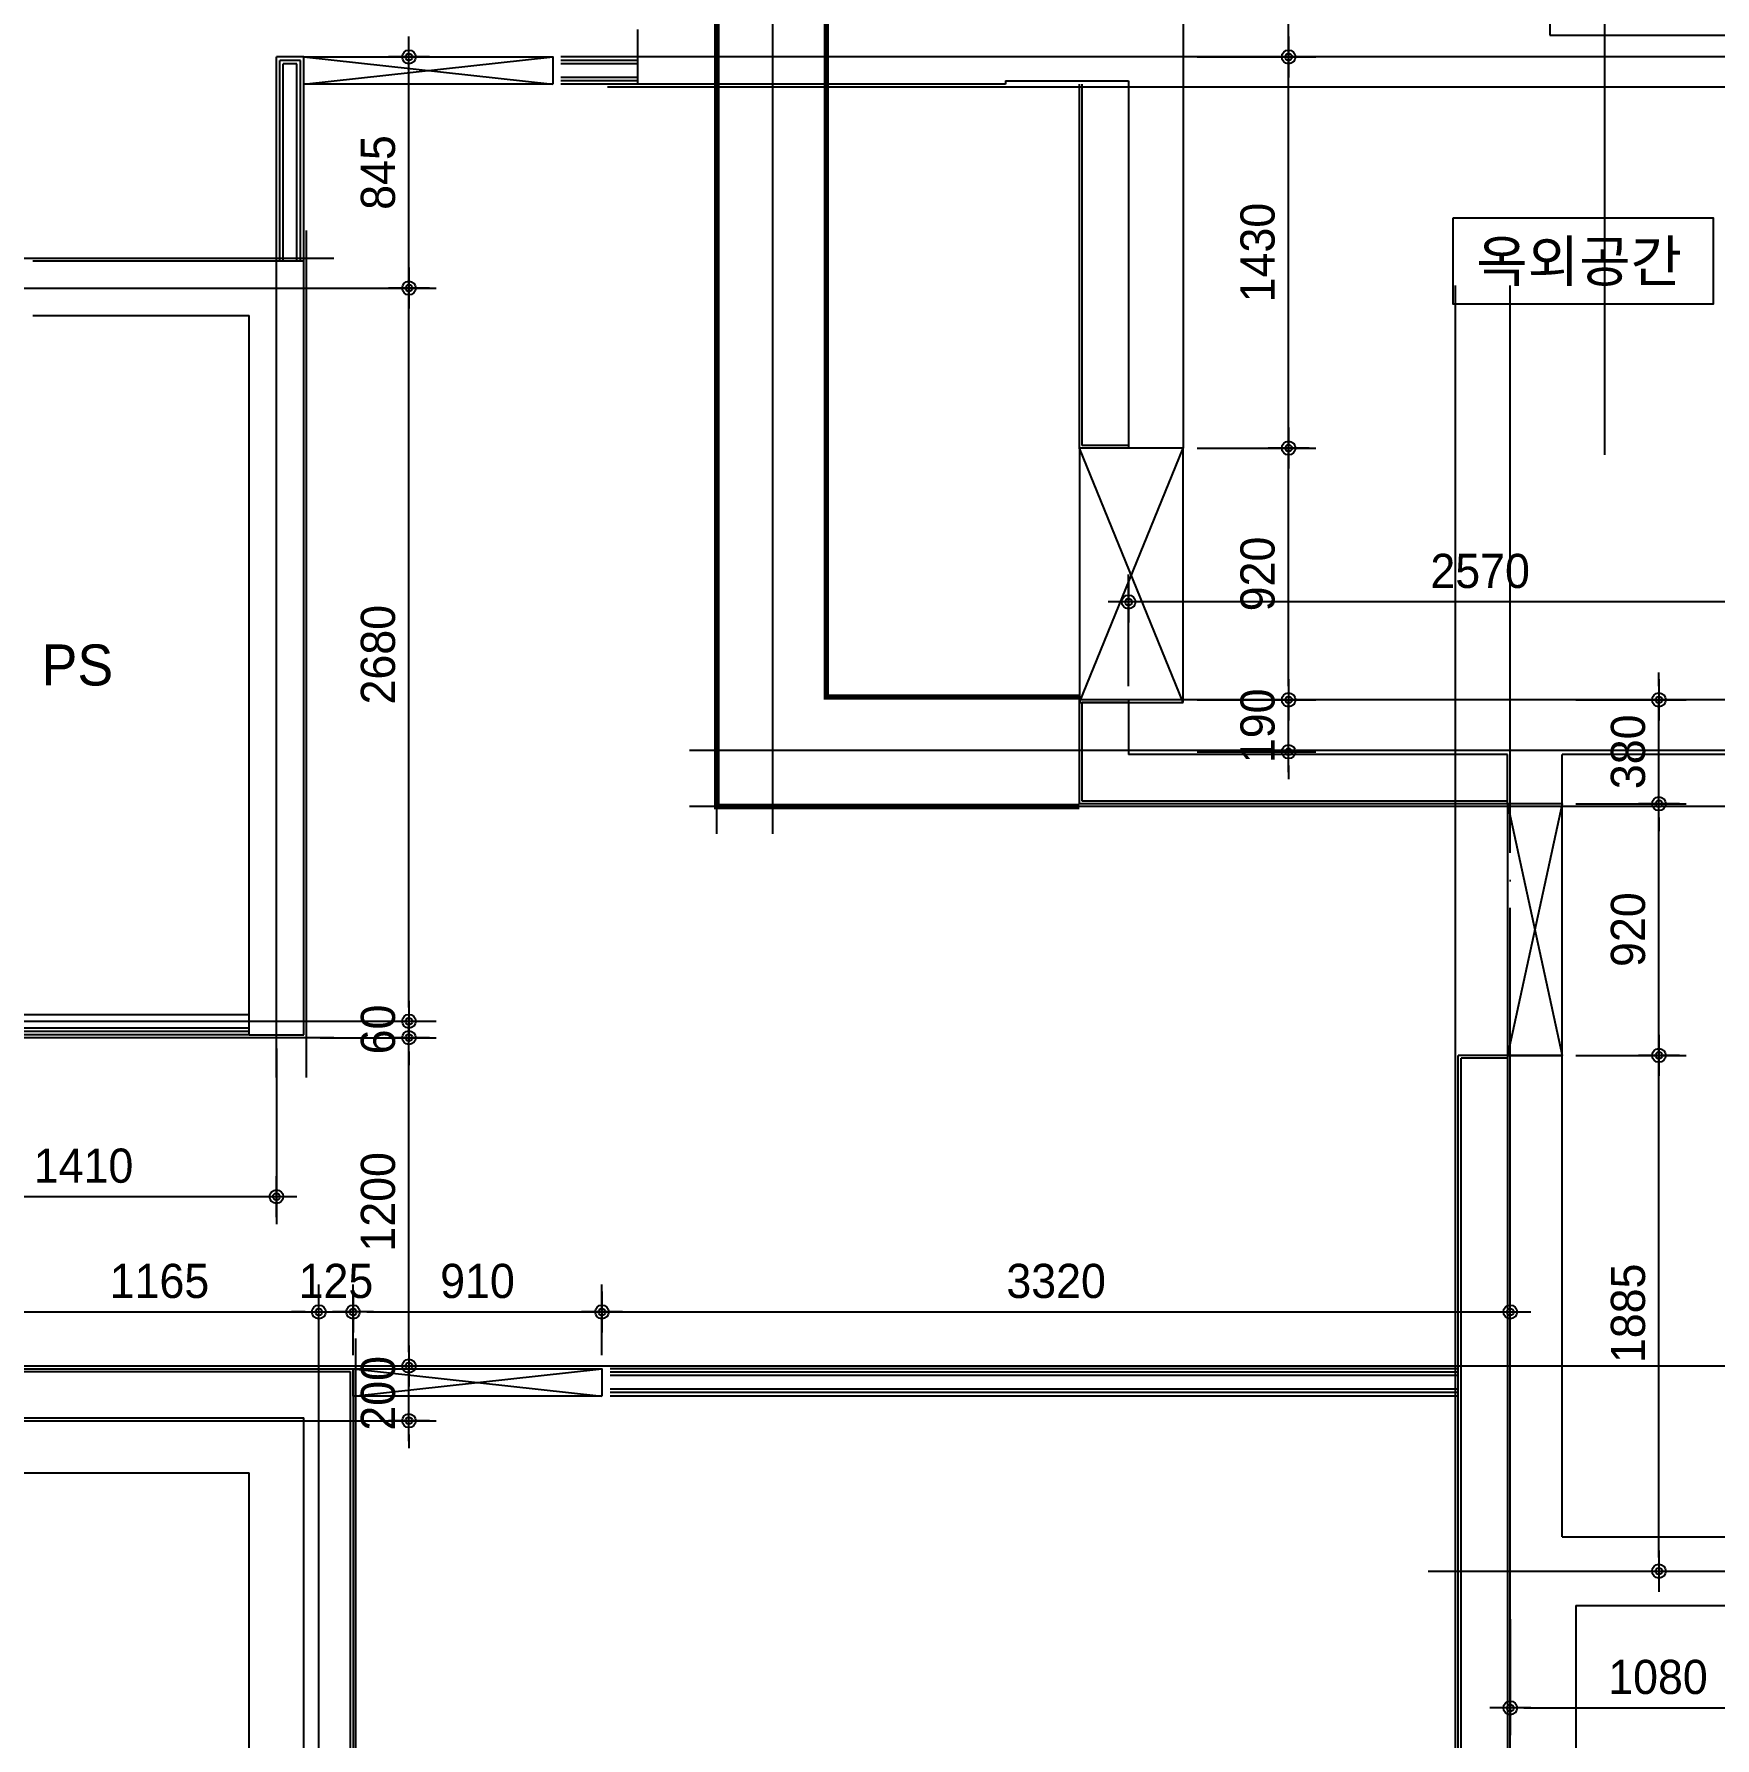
# Model space of a CAD drawing. Header units: millimetres. Extents: x 0 to 92204, y -190080 to 23760.
# Drawn here: x 75107 to 81251, y -90558 to -84330 of the extents above; entities that cross this region are included whole.
import ezdxf
from ezdxf.enums import TextEntityAlignment as Align
from ezdxf.xclip import XClip

# ---------------------------------------------------------------- set-up
doc = ezdxf.new("R2010")
doc.units = ezdxf.units.MM
doc.header["$LTSCALE"] = 100
doc.header["$XCLIPFRAME"] = 0
for name, pattern in [('AUDIT_D_220706163347-0', [0]), ('CEN', [62, 60, -1, 0, -1]), ('HIDDEN', [9.525, 6.35, -3.175])]:
    doc.linetypes.add(name, pattern=pattern)
doc.layers.get('defpoints').update_dxf_attribs({"color": 139})
for name, color, linetype in [('AA-XXXX-DIMS', 7, 'Continuous'), ('CEN_CON', 1, 'CEN'), ('CEN_WALL', 12, 'CEN'), ('CONC', 2, 'Continuous'), ('DIM', 7, 'AUDIT_D_220706163347-0'), ('ELE3_CON', 7, 'Continuous'), ('MC', 135, 'Continuous'), ('ROM', 7, 'AUDIT_D_220706163347-0'), ('WAL_DRY', 7, 'Continuous'), ('실명', 3, 'AUDIT_D_220706163347-0'), ('실명박스', 7, 'AUDIT_D_220706163347-0'), ('창호-open', 4, 'Continuous'), ('확장', 8, 'HIDDEN')]:
    doc.layers.add(name, color=color, linetype=linetype)
doc.styles.add('HAUD01', font='Dotum.ttf')
doc.styles.add('돋움', font='Dotum.ttf')
doc.dimstyles.new('내부100', dxfattribs={"dimscale": 50, "dimtxt": 2.5, "dimasz": 1, "dimexe": 2, "dimexo": 1, "dimgap": 1, "dimtad": 1, "dimdec": 0, "dimzin": 0, "dimdsep": 46, "dimtxsty": '돋움', "dimblk1": 'DIMDOT', "dimblk2": 'DIMDOT', "dimsah": 1, "dimcen": 0.09, "dimdle": 2, "dimclrd": 7, "dimclre": 7, "dimclrt": 3, "dimadec": 0, "dimazin": 0, "dimtfac": 1, "dimtdec": 0, "dimtix": 1, "dimtmove": 2, "dimatfit": 3, "dimldrblk": 'DIMDOT', "dimfxl": 1, "dimtolj": 1, "dimtzin": 0, "dimarcsym": 0})

# ---------------------------------------------------------------- blocks, each defined once
blk = doc.blocks.new('U-121B(확장)1', base_point=(292391.8, -178477.8))
at = {"layer": 'CEN_CON'}
for p, q in [((315426.8, -163222.8), (315426.8, -171122.8)), ((317561.8, -169667.8), (311781.8, -169667.8)), ((310571.8, -173397.8), (310571.8, -170302.8)), ((309131.8, -170512.8), (310781.8, -170512.8)), ((315081.8, -178777.8), (315081.8, -170502.8)), ((310726.8, -178777.8), (310726.8, -174352.8)), ((314781.8, -175202.8), (317561.8, -175202.8))]:
    blk.add_line(p, q, dxfattribs=at)
at = {"layer": 'CEN_WALL'}
for p, q in [((312386.8, -172507.8), (312386.8, -163222.8)), ((317561.8, -172202.8), (312081.8, -172202.8)), ((309061.8, -173192.8), (310780.8, -173192.8)), ((306311.8, -174652.8), (310826.8, -174652.8))]:
    blk.add_line(p, q, dxfattribs=at)
at = {"layer": 'CONC'}
for p, q in [((313886.8, -169107.8), (313886.8, -171097.8)), ((311891.8, -169567.8), (311891.8, -169767.8)), ((313236.8, -169767.8), (311891.8, -169767.8)), ((313236.8, -169754.8), (313686.8, -169754.8)), ((313236.8, -169754.8), (313236.8, -169767.8)), ((313686.8, -169754.8), (313686.8, -171097.8)), ((309681.8, -170412.8), (310671.8, -170412.8)), ((310671.8, -173242.8), (310671.8, -170412.8)), ((309681.8, -170612.8), (310471.8, -170612.8)), ((310471.8, -173242.8), (310471.8, -170612.8)), ((313886.8, -171097.8), (313686.8, -171097.8)), ((313686.8, -172017.8), (313686.8, -172217.8)), ((313886.8, -172017.8), (313686.8, -172017.8)), ((317261.8, -172017.8), (313886.8, -172017.8)), ((315071.8, -172217.8), (313686.8, -172217.8)), ((315071.8, -172397.8), (315071.8, -172217.8)), ((317061.8, -172217.8), (315271.8, -172217.8)), ((315271.8, -172397.8), (315271.8, -172217.8)), ((315271.8, -172397.8), (315071.8, -172397.8)), ((310471.8, -173242.8), (310671.8, -173242.8)), ((315071.8, -173317.8), (315071.8, -177827.8)), ((315271.8, -173317.8), (315071.8, -173317.8)), ((315271.8, -175077.8), (315271.8, -173317.8)), ((309561.8, -174642.8), (310671.8, -174642.8)), ((310671.8, -177827.8), (310671.8, -174642.8)), ((309561.8, -174842.8), (310471.8, -174842.8)), ((310471.8, -178027.8), (310471.8, -174842.8)), ((315271.8, -175077.8), (316161.8, -175077.8)), ((315321.8, -175327.8), (316161.8, -175327.8)), ((315321.8, -175327.8), (315321.8, -178027.8))]:
    blk.add_line(p, q, dxfattribs=at)
at = {"layer": 'ELE3_CON'}
for p, q in [((315226.8, -163397.8), (315226.8, -169587.8)), ((315226.8, -169587.8), (317061.8, -169587.8))]:
    blk.add_line(p, q, dxfattribs=at)
at = {"layer": 'MC'}
for p, q in [((312181.8, -172507.8), (312181.8, -163322.8)), ((317561.8, -169777.8), (311781.8, -169777.8)), ((310681.8, -173397.8), (310681.8, -170302.8)), ((309131.8, -170402.8), (310781.8, -170402.8)), ((314881.8, -178777.8), (314881.8, -170502.8)), ((317561.8, -172407.8), (312081.8, -172407.8)), ((310781.8, -173252.8), (306726.8, -173252.8)), ((310861.8, -178777.8), (310861.8, -174352.8)), ((306726.8, -174452.8), (317561.8, -174452.8))]:
    blk.add_line(p, q, dxfattribs=at)
at = {"layer": 'WAL_DRY'}
for p, q in [((310571.8, -170412.8), (310571.8, -169667.8)), ((310671.8, -169667.8), (310571.8, -169667.8)), ((310584.3, -170412.8), (310584.3, -169680.3)), ((310659.3, -169680.3), (310584.3, -169680.3)), ((310596.8, -170412.8), (310596.8, -169692.8)), ((310646.8, -169692.8), (310596.8, -169692.8)), ((310646.8, -170412.8), (310646.8, -169692.8)), ((310659.3, -170412.8), (310659.3, -169680.3)), ((310671.8, -170412.8), (310671.8, -169667.8)), ((311891.8, -169667.8), (311611.8, -169667.8)), ((311891.8, -169680.3), (311611.8, -169680.3)), ((311891.8, -169692.8), (311611.8, -169692.8)), ((311891.8, -169742.8), (311611.8, -169742.8)), ((311891.8, -169755.3), (311611.8, -169755.3)), ((311891.8, -169767.8), (311611.8, -169767.8)), ((313506.8, -171097.8), (313506.8, -169767.8)), ((313516.8, -171087.8), (313516.8, -169767.8)), ((313686.8, -171097.8), (313506.8, -171097.8)), ((313686.8, -171087.8), (313516.8, -171087.8)), ((313506.8, -172397.8), (313506.8, -172017.8)), ((313686.8, -172017.8), (313506.8, -172017.8)), ((313686.8, -172027.8), (313516.8, -172027.8)), ((313516.8, -172387.8), (313516.8, -172027.8)), ((315071.8, -172387.8), (313516.8, -172387.8)), ((315071.8, -172397.8), (313506.8, -172397.8)), ((309216.8, -173167.8), (310471.8, -173167.8)), ((310471.8, -173217.8), (307681.8, -173217.8)), ((310471.8, -173230.3), (307681.8, -173230.3)), ((310471.8, -173242.8), (307681.8, -173242.8)), ((314891.8, -177647.8), (314891.8, -173317.8)), ((315071.8, -173317.8), (314891.8, -173317.8)), ((314901.8, -177657.8), (314901.8, -173327.8)), ((315071.8, -173327.8), (314901.8, -173327.8)), ((309546.8, -174462.8), (310851.8, -174462.8)), ((309546.8, -174472.8), (310841.8, -174472.8)), ((310841.8, -174472.8), (310841.8, -177657.8)), ((310851.8, -174462.8), (310851.8, -177647.8)), ((314891.8, -174462.8), (311791.8, -174462.8)), ((314891.8, -174475.3), (311791.8, -174475.3)), ((314891.8, -174487.8), (311791.8, -174487.8)), ((314891.8, -174537.8), (311791.8, -174537.8)), ((314891.8, -174550.3), (311791.8, -174550.3)), ((314891.8, -174562.8), (311791.8, -174562.8))]:
    blk.add_line(p, q, dxfattribs=at)
at = {"layer": '확장', "ltscale": 0.5, "const_width": 20}
for points in [[(312181.8, -164107.8), (312181.8, -172407.8), (313506.8, -172407.8)], [(312581.8, -164107.8), (312581.8, -172007.8), (313506.8, -172007.8)]]:
    blk.add_lwpolyline(points, dxfattribs=at)
blk = doc.blocks.new('DIMDOT')
at = {"layer": 'AA-XXXX-DIMS'}
for p, q in [((0, -1.5), (0, 1.5)), ((-1.5, 0), (1.5, 0))]:
    blk.add_line(p, q, dxfattribs=at)
for radius in [0.5, 0.25]:
    blk.add_circle((0, 0), radius, dxfattribs=at)
blk = doc.blocks.new('*D943')
at = {"layer": 'defpoints', "color": 0, "transparency": 16777216}
for p in [(80502.8, -90073.4), (81582.8, -90073.4), (81582.8, -90448.4)]:
    blk.add_point(p, dxfattribs=at)
at = {"layer": 'DIM', "color": 7, "lineweight": -2, "transparency": 16777216}
for p, q in [((80502.8, -90123.4), (80502.8, -90548.4)), ((81582.8, -90123.4), (81582.8, -90548.4)), ((80552.8, -90448.4), (81532.8, -90448.4))]:
    blk.add_line(p, q, dxfattribs=at)
at = {"layer": 'DIM', "color": 7, "lineweight": -2, "transparency": 16777216, "xscale": 50, "yscale": 50, "zscale": 50, "rotation": 180}
blk.add_blockref('DIMDOT', (80502.8, -90448.4), dxfattribs=at)
at = {"layer": 'DIM', "color": 7, "lineweight": -2, "transparency": 16777216, "xscale": 50, "yscale": 50, "zscale": 50}
blk.add_blockref('DIMDOT', (81582.8, -90448.4), dxfattribs=at)
at = {"layer": 'DIM', "color": 3, "transparency": 16777216, "insert": (81042.8, -90335.8), "char_height": 125, "attachment_point": 5, "style": '돋움'}
blk.add_mtext('\\A1;1080', dxfattribs=at)
blk = doc.blocks.new('*D954')
at = {"layer": 'defpoints', "color": 0, "transparency": 16777216}
for p in [(76147.8, -89000.9), (74982.8, -89208.4), (76147.8, -89208.4)]:
    blk.add_point(p, dxfattribs=at)
at = {"layer": 'DIM', "color": 7, "lineweight": -2, "transparency": 16777216}
for p, q in [((74982.8, -89158.4), (74982.8, -88900.9)), ((76147.8, -89158.4), (76147.8, -88900.9)), ((75032.8, -89000.9), (76097.8, -89000.9))]:
    blk.add_line(p, q, dxfattribs=at)
at = {"layer": 'DIM', "color": 7, "lineweight": -2, "transparency": 16777216, "xscale": 50, "yscale": 50, "zscale": 50, "rotation": 180}
blk.add_blockref('DIMDOT', (74982.8, -89000.9), dxfattribs=at)
at = {"layer": 'DIM', "color": 7, "lineweight": -2, "transparency": 16777216, "xscale": 50, "yscale": 50, "zscale": 50}
blk.add_blockref('DIMDOT', (76147.8, -89000.9), dxfattribs=at)
at = {"layer": 'DIM', "color": 3, "transparency": 16777216, "insert": (75565.3, -88888.3), "char_height": 125, "attachment_point": 5, "style": '돋움'}
blk.add_mtext('\\A1;1165', dxfattribs=at)
blk = doc.blocks.new('*D955')
at = {"layer": 'defpoints', "color": 0, "transparency": 16777216}
for p in [(76272.8, -89000.9), (76147.8, -89208.4), (76272.8, -89208.4)]:
    blk.add_point(p, dxfattribs=at)
at = {"layer": 'DIM', "color": 7, "lineweight": -2, "transparency": 16777216}
for p, q in [((76147.8, -89158.4), (76147.8, -88900.9)), ((76272.8, -89158.4), (76272.8, -88900.9)), ((76097.8, -89000.9), (76047.8, -89000.9)), ((76147.8, -89000.9), (76272.8, -89000.9)), ((76322.8, -89000.9), (76372.8, -89000.9))]:
    blk.add_line(p, q, dxfattribs=at)
at = {"layer": 'DIM', "color": 7, "lineweight": -2, "transparency": 16777216, "xscale": 50, "yscale": 50, "zscale": 50}
blk.add_blockref('DIMDOT', (76147.8, -89000.9), dxfattribs=at)
at = {"layer": 'DIM', "color": 7, "lineweight": -2, "transparency": 16777216, "xscale": 50, "yscale": 50, "zscale": 50, "rotation": 180}
blk.add_blockref('DIMDOT', (76272.8, -89000.9), dxfattribs=at)
at = {"layer": 'DIM', "color": 3, "transparency": 16777216, "insert": (76210.3, -88888.3), "char_height": 125, "attachment_point": 5, "style": '돋움'}
blk.add_mtext('\\A1;125', dxfattribs=at)
blk = doc.blocks.new('*D956')
at = {"layer": 'defpoints', "color": 0, "transparency": 16777216}
for p in [(77182.8, -89000.9), (76272.8, -89208.4), (77182.8, -89208.4)]:
    blk.add_point(p, dxfattribs=at)
at = {"layer": 'DIM', "color": 7, "lineweight": -2, "transparency": 16777216}
for p, q in [((76272.8, -89158.4), (76272.8, -88900.9)), ((77182.8, -89158.4), (77182.8, -88900.9)), ((76322.8, -89000.9), (77132.8, -89000.9))]:
    blk.add_line(p, q, dxfattribs=at)
at = {"layer": 'DIM', "color": 7, "lineweight": -2, "transparency": 16777216, "xscale": 50, "yscale": 50, "zscale": 50, "rotation": 180}
blk.add_blockref('DIMDOT', (76272.8, -89000.9), dxfattribs=at)
at = {"layer": 'DIM', "color": 7, "lineweight": -2, "transparency": 16777216, "xscale": 50, "yscale": 50, "zscale": 50}
blk.add_blockref('DIMDOT', (77182.8, -89000.9), dxfattribs=at)
at = {"layer": 'DIM', "color": 3, "transparency": 16777216, "insert": (76727.8, -88888.3), "char_height": 125, "attachment_point": 5, "style": '돋움'}
blk.add_mtext('\\A1;910', dxfattribs=at)
blk = doc.blocks.new('*D957')
at = {"layer": 'defpoints', "color": 0, "transparency": 16777216}
for p in [(80502.8, -89000.9), (77182.8, -89208.4), (80502.8, -89208.4)]:
    blk.add_point(p, dxfattribs=at)
at = {"layer": 'DIM', "color": 7, "lineweight": -2, "transparency": 16777216}
for p, q in [((77182.8, -89158.4), (77182.8, -88900.9)), ((80502.8, -89158.4), (80502.8, -88900.9)), ((77232.8, -89000.9), (80452.8, -89000.9))]:
    blk.add_line(p, q, dxfattribs=at)
at = {"layer": 'DIM', "color": 7, "lineweight": -2, "transparency": 16777216, "xscale": 50, "yscale": 50, "zscale": 50, "rotation": 180}
blk.add_blockref('DIMDOT', (77182.8, -89000.9), dxfattribs=at)
at = {"layer": 'DIM', "color": 7, "lineweight": -2, "transparency": 16777216, "xscale": 50, "yscale": 50, "zscale": 50}
blk.add_blockref('DIMDOT', (80502.8, -89000.9), dxfattribs=at)
at = {"layer": 'DIM', "color": 3, "transparency": 16777216, "insert": (78842.8, -88888.3), "char_height": 125, "attachment_point": 5, "style": '돋움'}
blk.add_mtext('\\A1;3320', dxfattribs=at)
blk = doc.blocks.new('*D989')
at = {"layer": 'defpoints', "color": 0, "transparency": 16777216}
for p in [(74582.8, -87988.4), (75992.8, -87988.4), (75992.8, -88579.4)]:
    blk.add_point(p, dxfattribs=at)
at = {"layer": 'DIM', "color": 7, "lineweight": -2, "transparency": 16777216}
for p, q in [((74582.8, -88038.4), (74582.8, -88679.4)), ((75992.8, -88038.4), (75992.8, -88679.4)), ((74632.8, -88579.4), (75942.8, -88579.4))]:
    blk.add_line(p, q, dxfattribs=at)
at = {"layer": 'DIM', "color": 7, "lineweight": -2, "transparency": 16777216, "xscale": 50, "yscale": 50, "zscale": 50, "rotation": 180}
blk.add_blockref('DIMDOT', (74582.8, -88579.4), dxfattribs=at)
at = {"layer": 'DIM', "color": 7, "lineweight": -2, "transparency": 16777216, "xscale": 50, "yscale": 50, "zscale": 50}
blk.add_blockref('DIMDOT', (75992.8, -88579.4), dxfattribs=at)
at = {"layer": 'DIM', "color": 3, "transparency": 16777216, "insert": (75287.8, -88466.9), "char_height": 125, "attachment_point": 5, "style": '돋움'}
blk.add_mtext('\\A1;1410', dxfattribs=at)
blk = doc.blocks.new('*D993')
at = {"layer": 'defpoints', "color": 0, "transparency": 16777216}
for p in [(76102.8, -89198.4), (76477.3, -89198.4), (76102.8, -89398.4)]:
    blk.add_point(p, dxfattribs=at)
at = {"layer": 'DIM', "color": 7, "lineweight": -2, "transparency": 16777216}
for p, q in [((76477.3, -89148.4), (76477.3, -89098.4)), ((76152.8, -89198.4), (76577.3, -89198.4)), ((76477.3, -89398.4), (76477.3, -89198.4)), ((76152.8, -89398.4), (76577.3, -89398.4)), ((76477.3, -89448.4), (76477.3, -89498.4))]:
    blk.add_line(p, q, dxfattribs=at)
at = {"layer": 'DIM', "color": 7, "lineweight": -2, "transparency": 16777216, "xscale": 50, "yscale": 50, "zscale": 50}
for p, rotation in [((76477.3, -89198.4), 270), ((76477.3, -89398.4), 90)]:
    blk.add_blockref('DIMDOT', p, dxfattribs=dict(at, rotation=rotation))
at = {"layer": 'DIM', "color": 3, "transparency": 16777216, "insert": (76364.7, -89298.4), "char_height": 125, "attachment_point": 5, "rotation": 90, "style": '돋움'}
blk.add_mtext('\\A1;200', dxfattribs=at)
blk = doc.blocks.new('*D994')
at = {"layer": 'defpoints', "color": 0, "transparency": 16777216}
for p in [(76102.8, -87998.4), (76477.3, -87998.4), (76102.8, -89198.4)]:
    blk.add_point(p, dxfattribs=at)
at = {"layer": 'DIM', "color": 7, "lineweight": -2, "transparency": 16777216}
for p, q in [((76152.8, -87998.4), (76577.3, -87998.4)), ((76477.3, -89148.4), (76477.3, -88048.4)), ((76152.8, -89198.4), (76577.3, -89198.4))]:
    blk.add_line(p, q, dxfattribs=at)
at = {"layer": 'DIM', "color": 7, "lineweight": -2, "transparency": 16777216, "xscale": 50, "yscale": 50, "zscale": 50}
for p, rotation in [((76477.3, -87998.4), 90), ((76477.3, -89198.4), 270)]:
    blk.add_blockref('DIMDOT', p, dxfattribs=dict(at, rotation=rotation))
at = {"layer": 'DIM', "color": 3, "transparency": 16777216, "insert": (76364.7, -88598.4), "char_height": 125, "attachment_point": 5, "rotation": 90, "style": '돋움'}
blk.add_mtext('\\A1;1200', dxfattribs=at)
blk = doc.blocks.new('*D995')
at = {"layer": 'defpoints', "color": 0, "transparency": 16777216}
for p in [(76102.8, -87938.4), (76477.3, -87938.4), (76102.8, -87998.4)]:
    blk.add_point(p, dxfattribs=at)
at = {"layer": 'DIM', "color": 7, "lineweight": -2, "transparency": 16777216}
for p, q in [((76477.3, -87888.4), (76477.3, -87838.4)), ((76152.8, -87938.4), (76577.3, -87938.4)), ((76477.3, -87998.4), (76477.3, -87938.4)), ((76152.8, -87998.4), (76577.3, -87998.4)), ((76477.3, -88048.4), (76477.3, -88098.4))]:
    blk.add_line(p, q, dxfattribs=at)
at = {"layer": 'DIM', "color": 7, "lineweight": -2, "transparency": 16777216, "xscale": 50, "yscale": 50, "zscale": 50}
for p, rotation in [((76477.3, -87938.4), 270), ((76477.3, -87998.4), 90)]:
    blk.add_blockref('DIMDOT', p, dxfattribs=dict(at, rotation=rotation))
at = {"layer": 'DIM', "color": 3, "transparency": 16777216, "insert": (76364.7, -87968.4), "char_height": 125, "attachment_point": 5, "rotation": 90, "style": '돋움'}
blk.add_mtext('\\A1;60', dxfattribs=at)
blk = doc.blocks.new('*D996')
at = {"layer": 'defpoints', "color": 0, "transparency": 16777216}
for p in [(76102.8, -85258.4), (76477.3, -85258.4), (76102.8, -87938.4)]:
    blk.add_point(p, dxfattribs=at)
at = {"layer": 'DIM', "color": 7, "lineweight": -2, "transparency": 16777216}
for p, q in [((76152.8, -85258.4), (76577.3, -85258.4)), ((76477.3, -87888.4), (76477.3, -85308.4)), ((76152.8, -87938.4), (76577.3, -87938.4))]:
    blk.add_line(p, q, dxfattribs=at)
at = {"layer": 'DIM', "color": 7, "lineweight": -2, "transparency": 16777216, "xscale": 50, "yscale": 50, "zscale": 50}
for p, rotation in [((76477.3, -85258.4), 90), ((76477.3, -87938.4), 270)]:
    blk.add_blockref('DIMDOT', p, dxfattribs=dict(at, rotation=rotation))
at = {"layer": 'DIM', "color": 3, "transparency": 16777216, "insert": (76364.7, -86598.4), "char_height": 125, "attachment_point": 5, "rotation": 90, "style": '돋움'}
blk.add_mtext('\\A1;2680', dxfattribs=at)
blk = doc.blocks.new('*D997')
at = {"layer": 'defpoints', "color": 0, "transparency": 16777216}
for p in [(76102.8, -84413.4), (76477.3, -84413.4), (76102.8, -85258.4)]:
    blk.add_point(p, dxfattribs=at)
at = {"layer": 'DIM', "color": 7, "lineweight": -2, "transparency": 16777216}
for p, q in [((76152.8, -84413.4), (76577.3, -84413.4)), ((76477.3, -85208.4), (76477.3, -84463.4)), ((76152.8, -85258.4), (76577.3, -85258.4))]:
    blk.add_line(p, q, dxfattribs=at)
at = {"layer": 'DIM', "color": 7, "lineweight": -2, "transparency": 16777216, "xscale": 50, "yscale": 50, "zscale": 50}
for p, rotation in [((76477.3, -84413.4), 90), ((76477.3, -85258.4), 270)]:
    blk.add_blockref('DIMDOT', p, dxfattribs=dict(at, rotation=rotation))
at = {"layer": 'DIM', "color": 3, "transparency": 16777216, "insert": (76364.7, -84835.9), "char_height": 125, "attachment_point": 5, "rotation": 90, "style": '돋움'}
blk.add_mtext('\\A1;845', dxfattribs=at)
blk = doc.blocks.new('*D1002')
at = {"layer": 'defpoints', "color": 0, "transparency": 16777216}
for p in [(80692.8, -88063.4), (81046.4, -88063.4), (80692.8, -89948.4)]:
    blk.add_point(p, dxfattribs=at)
at = {"layer": 'DIM', "color": 7, "lineweight": -2, "transparency": 16777216}
for p, q in [((80742.8, -88063.4), (81146.4, -88063.4)), ((81046.4, -89898.4), (81046.4, -88113.4)), ((80742.8, -89948.4), (81146.4, -89948.4))]:
    blk.add_line(p, q, dxfattribs=at)
at = {"layer": 'DIM', "color": 7, "lineweight": -2, "transparency": 16777216, "xscale": 50, "yscale": 50, "zscale": 50}
for p, rotation in [((81046.4, -88063.4), 90), ((81046.4, -89948.4), 270)]:
    blk.add_blockref('DIMDOT', p, dxfattribs=dict(at, rotation=rotation))
at = {"layer": 'DIM', "color": 3, "transparency": 16777216, "insert": (80933.9, -89005.9), "char_height": 125, "attachment_point": 5, "rotation": 90, "style": '돋움'}
blk.add_mtext('\\A1;1885', dxfattribs=at)
blk = doc.blocks.new('*D1003')
at = {"layer": 'defpoints', "color": 0, "transparency": 16777216}
for p in [(80692.8, -87143.4), (81046.4, -87143.4), (80692.8, -88063.4)]:
    blk.add_point(p, dxfattribs=at)
at = {"layer": 'DIM', "color": 7, "lineweight": -2, "transparency": 16777216}
for p, q in [((80742.8, -87143.4), (81146.4, -87143.4)), ((81046.4, -88013.4), (81046.4, -87193.4)), ((80742.8, -88063.4), (81146.4, -88063.4))]:
    blk.add_line(p, q, dxfattribs=at)
at = {"layer": 'DIM', "color": 7, "lineweight": -2, "transparency": 16777216, "xscale": 50, "yscale": 50, "zscale": 50}
for p, rotation in [((81046.4, -87143.4), 90), ((81046.4, -88063.4), 270)]:
    blk.add_blockref('DIMDOT', p, dxfattribs=dict(at, rotation=rotation))
at = {"layer": 'DIM', "color": 3, "transparency": 16777216, "insert": (80933.9, -87603.4), "char_height": 125, "attachment_point": 5, "rotation": 90, "style": '돋움'}
blk.add_mtext('\\A1;920', dxfattribs=at)
blk = doc.blocks.new('*D1004')
at = {"layer": 'defpoints', "color": 0, "transparency": 16777216}
for p in [(80692.8, -86763.4), (81046.4, -86763.4), (80692.8, -87143.4)]:
    blk.add_point(p, dxfattribs=at)
at = {"layer": 'DIM', "color": 7, "lineweight": -2, "transparency": 16777216}
for p, q in [((81046.4, -86713.4), (81046.4, -86663.4)), ((80742.8, -86763.4), (81146.4, -86763.4)), ((81046.4, -87143.4), (81046.4, -86763.4)), ((80742.8, -87143.4), (81146.4, -87143.4)), ((81046.4, -87193.4), (81046.4, -87243.4))]:
    blk.add_line(p, q, dxfattribs=at)
at = {"layer": 'DIM', "color": 7, "lineweight": -2, "transparency": 16777216, "xscale": 50, "yscale": 50, "zscale": 50}
for p, rotation in [((81046.4, -86763.4), 270), ((81046.4, -87143.4), 90)]:
    blk.add_blockref('DIMDOT', p, dxfattribs=dict(at, rotation=rotation))
at = {"layer": 'DIM', "color": 3, "transparency": 16777216, "insert": (80933.9, -86953.4), "char_height": 125, "attachment_point": 5, "rotation": 90, "style": '돋움'}
blk.add_mtext('\\A1;380', dxfattribs=at)
blk = doc.blocks.new('*D1007')
at = {"layer": 'defpoints', "color": 0, "transparency": 16777216}
for p in [(79107.8, -86405.5), (79107.8, -86763.4), (81677.8, -86763.4)]:
    blk.add_point(p, dxfattribs=at)
at = {"layer": 'DIM', "color": 7, "lineweight": -2, "transparency": 16777216}
for p, q in [((79107.8, -86713.4), (79107.8, -86305.5)), ((81677.8, -86713.4), (81677.8, -86305.5)), ((81627.8, -86405.5), (79157.8, -86405.5))]:
    blk.add_line(p, q, dxfattribs=at)
at = {"layer": 'DIM', "color": 7, "lineweight": -2, "transparency": 16777216, "xscale": 50, "yscale": 50, "zscale": 50, "rotation": 180}
blk.add_blockref('DIMDOT', (79107.8, -86405.5), dxfattribs=at)
at = {"layer": 'DIM', "color": 7, "lineweight": -2, "transparency": 16777216, "xscale": 50, "yscale": 50, "zscale": 50}
blk.add_blockref('DIMDOT', (81677.8, -86405.5), dxfattribs=at)
at = {"layer": 'DIM', "color": 3, "transparency": 16777216, "insert": (80392.8, -86293), "char_height": 125, "attachment_point": 5, "style": '돋움'}
blk.add_mtext('\\A1;2570', dxfattribs=at)
blk = doc.blocks.new('*D1008')
at = {"layer": 'defpoints', "color": 0, "transparency": 16777216}
for p in [(79307.8, -86763.4), (79692.4, -86763.4), (79307.8, -86953.4)]:
    blk.add_point(p, dxfattribs=at)
at = {"layer": 'DIM', "color": 7, "lineweight": -2, "transparency": 16777216}
for p, q in [((79692.4, -86713.4), (79692.4, -86663.4)), ((79357.8, -86763.4), (79792.4, -86763.4)), ((79692.4, -86953.4), (79692.4, -86763.4)), ((79357.8, -86953.4), (79792.4, -86953.4)), ((79692.4, -87003.4), (79692.4, -87053.4))]:
    blk.add_line(p, q, dxfattribs=at)
at = {"layer": 'DIM', "color": 7, "lineweight": -2, "transparency": 16777216, "xscale": 50, "yscale": 50, "zscale": 50}
for p, rotation in [((79692.4, -86763.4), 270), ((79692.4, -86953.4), 90)]:
    blk.add_blockref('DIMDOT', p, dxfattribs=dict(at, rotation=rotation))
at = {"layer": 'DIM', "color": 3, "transparency": 16777216, "insert": (79579.8, -86858.4), "char_height": 125, "attachment_point": 5, "rotation": 90, "style": '돋움'}
blk.add_mtext('\\A1;190', dxfattribs=at)
blk = doc.blocks.new('*D1009')
at = {"layer": 'defpoints', "color": 0, "transparency": 16777216}
for p in [(79307.8, -85843.4), (79692.4, -85843.4), (79307.8, -86763.4)]:
    blk.add_point(p, dxfattribs=at)
at = {"layer": 'DIM', "color": 7, "lineweight": -2, "transparency": 16777216}
for p, q in [((79357.8, -85843.4), (79792.4, -85843.4)), ((79692.4, -86713.4), (79692.4, -85893.4)), ((79357.8, -86763.4), (79792.4, -86763.4))]:
    blk.add_line(p, q, dxfattribs=at)
at = {"layer": 'DIM', "color": 7, "lineweight": -2, "transparency": 16777216, "xscale": 50, "yscale": 50, "zscale": 50}
for p, rotation in [((79692.4, -85843.4), 90), ((79692.4, -86763.4), 270)]:
    blk.add_blockref('DIMDOT', p, dxfattribs=dict(at, rotation=rotation))
at = {"layer": 'DIM', "color": 3, "transparency": 16777216, "insert": (79579.8, -86303.4), "char_height": 125, "attachment_point": 5, "rotation": 90, "style": '돋움'}
blk.add_mtext('\\A1;920', dxfattribs=at)
blk = doc.blocks.new('*D1010')
at = {"layer": 'defpoints', "color": 0, "transparency": 16777216}
for p in [(79307.8, -84413.4), (79692.4, -84413.4), (79307.8, -85843.4)]:
    blk.add_point(p, dxfattribs=at)
at = {"layer": 'DIM', "color": 7, "lineweight": -2, "transparency": 16777216}
for p, q in [((79357.8, -84413.4), (79792.4, -84413.4)), ((79692.4, -85793.4), (79692.4, -84463.4)), ((79357.8, -85843.4), (79792.4, -85843.4))]:
    blk.add_line(p, q, dxfattribs=at)
at = {"layer": 'DIM', "color": 7, "lineweight": -2, "transparency": 16777216, "xscale": 50, "yscale": 50, "zscale": 50}
for p, rotation in [((79692.4, -84413.4), 90), ((79692.4, -85843.4), 270)]:
    blk.add_blockref('DIMDOT', p, dxfattribs=dict(at, rotation=rotation))
at = {"layer": 'DIM', "color": 3, "transparency": 16777216, "insert": (79579.8, -85128.4), "char_height": 125, "attachment_point": 5, "rotation": 90, "style": '돋움'}
blk.add_mtext('\\A1;1430', dxfattribs=at)
blk = doc.blocks.new('*D1011')
at = {"layer": 'defpoints', "color": 0, "transparency": 16777216}
for p in [(79307.8, -83853.4), (79692.4, -83853.4), (79307.8, -84413.4)]:
    blk.add_point(p, dxfattribs=at)
at = {"layer": 'DIM', "color": 7, "lineweight": -2, "transparency": 16777216}
for p, q in [((79357.8, -83853.4), (79792.4, -83853.4)), ((79692.4, -84363.4), (79692.4, -83903.4)), ((79357.8, -84413.4), (79792.4, -84413.4))]:
    blk.add_line(p, q, dxfattribs=at)
at = {"layer": 'DIM', "color": 7, "lineweight": -2, "transparency": 16777216, "xscale": 50, "yscale": 50, "zscale": 50}
for p, rotation in [((79692.4, -83853.4), 90), ((79692.4, -84413.4), 270)]:
    blk.add_blockref('DIMDOT', p, dxfattribs=dict(at, rotation=rotation))
at = {"layer": 'DIM', "color": 3, "transparency": 16777216, "insert": (79579.8, -84133.4), "char_height": 125, "attachment_point": 5, "rotation": 90, "style": '돋움'}
blk.add_mtext('\\A1;560', dxfattribs=at)

msp = doc.modelspace()

# ---------------------------------------------------------------- linework, layer by layer
at = {"layer": '실명박스'}
msp.add_lwpolyline([(80292.9, -85003.3), (80292.9, -85315.8), (81245.5, -85315.8), (81245.5, -85003.3)], close=True, dxfattribs=at)
at = {"layer": '창호-open'}
for p, q in [((76092.8, -84513.4), (77002.8, -84413.4)), ((76092.8, -84413.4), (77002.8, -84513.4)), ((79307.8, -86773.4), (78927.8, -85843.4)), ((78927.8, -86773.4), (79307.8, -85843.4)), ((80692.8, -87143.4), (80492.8, -88063.4)), ((80492.8, -87143.4), (80692.8, -88063.4)), ((76272.8, -89308.4), (77182.8, -89208.4)), ((76272.8, -89208.4), (77182.8, -89308.4))]:
    msp.add_line(p, q, dxfattribs=at)
for points in [[(77002.8, -84513.4), (76092.8, -84513.4), (76092.8, -84413.4), (77002.8, -84413.4)], [(79307.8, -86773.4), (79307.8, -85843.4), (78927.8, -85843.4), (78927.8, -86773.4)], [(80492.8, -88063.4), (80692.8, -88063.4), (80692.8, -87143.4), (80492.8, -87143.4)], [(77182.8, -89308.4), (76272.8, -89308.4), (76272.8, -89208.4), (77182.8, -89208.4)]]:
    msp.add_lwpolyline(points, close=True, dxfattribs=at)

# ---------------------------------------------------------------- block references
ref = msp.add_blockref('U-121B(확장)1', (57812.8, -93223.4))
XClip(ref).set_block_clipping_path([(291236.9970359709, -178777.7726251345), (317561.77152699, -162257.7726268454)])

# ---------------------------------------------------------------- texts
at = {"layer": 'ROM', "color": 3, "style": 'HAUD01'}
msp.add_text('PS', height=150, dxfattribs=at).set_placement((75265.3, -86635.9), align=Align.MIDDLE)
at = {"layer": '실명', "style": 'HAUD01'}
msp.add_text('옥외공간', height=150, dxfattribs=at).set_placement((80754.5, -85158.5), align=Align.MIDDLE)

# ---------------------------------------------------------------- dimensions: what is measured, and where the dimension line sits
at = {"layer": 'DIM'}
for base, p1, p2, angle, picture, middle in [((79692.4, -83853.4), (79307.8, -84413.4), (79307.8, -83853.4), 270, '*D1011', (79579.8, -84133.4)), ((76477.3, -84413.4), (76102.8, -85258.4), (76102.8, -84413.4), 270, '*D997', (76364.7, -84835.9)), ((79692.4, -84413.4), (79307.8, -85843.4), (79307.8, -84413.4), 270, '*D1010', (79579.8, -85128.4)), ((76477.3, -85258.4), (76102.8, -87938.4), (76102.8, -85258.4), 270, '*D996', (76364.7, -86598.4)), ((79692.4, -85843.4), (79307.8, -86763.4), (79307.8, -85843.4), 270, '*D1009', (79579.8, -86303.4)), ((79692.4, -86763.4), (79307.8, -86953.4), (79307.8, -86763.4), 270, '*D1008', (79579.8, -86858.4)), ((81046.4, -86763.4), (80692.8, -87143.4), (80692.8, -86763.4), 270, '*D1004', (80933.9, -86953.4)), ((81046.4, -87143.4), (80692.8, -88063.4), (80692.8, -87143.4), 270, '*D1003', (80933.9, -87603.4)), ((76477.3, -87938.4), (76102.8, -87998.4), (76102.8, -87938.4), 270, '*D995', (76364.7, -87968.4)), ((76477.3, -87998.4), (76102.8, -89198.4), (76102.8, -87998.4), 270, '*D994', (76364.7, -88598.4)), ((75992.8, -88579.4), (74582.8, -87988.4), (75992.8, -87988.4), 180, '*D989', (75287.8, -88466.9)), ((81046.4, -88063.4), (80692.8, -89948.4), (80692.8, -88063.4), 270, '*D1002', (80933.9, -89005.9)), ((76477.3, -89198.4), (76102.8, -89398.4), (76102.8, -89198.4), 270, '*D993', (76364.7, -89298.4)), ((81582.8, -90448.4), (80502.8, -90073.4), (81582.8, -90073.4), 180, '*D943', (81042.8, -90335.8))]:
    dim = msp.add_linear_dim(base=base, p1=p1, p2=p2, angle=angle, dimstyle='내부100', override={"dimscale": 50}, dxfattribs=at)
    dim.commit()
    dim.dimension.update_dxf_attribs({"geometry": picture, "text_midpoint": middle})
for base, p1, p2, picture, middle in [((79107.8, -86405.5), (81677.8, -86763.4), (79107.8, -86763.4), '*D1007', (80392.8, -86293)), ((76147.8, -89000.9), (74982.8, -89208.4), (76147.8, -89208.4), '*D954', (75565.3, -88888.3)), ((76272.8, -89000.9), (76147.8, -89208.4), (76272.8, -89208.4), '*D955', (76210.3, -88888.3)), ((77182.8, -89000.9), (76272.8, -89208.4), (77182.8, -89208.4), '*D956', (76727.8, -88888.3)), ((80502.8, -89000.9), (77182.8, -89208.4), (80502.8, -89208.4), '*D957', (78842.8, -88888.3))]:
    dim = msp.add_linear_dim(base=base, p1=p1, p2=p2, dimstyle='내부100', override={"dimscale": 50}, dxfattribs=at)
    dim.commit()
    dim.dimension.update_dxf_attribs({"geometry": picture, "text_midpoint": middle})

doc.saveas('drawing.dxf')
